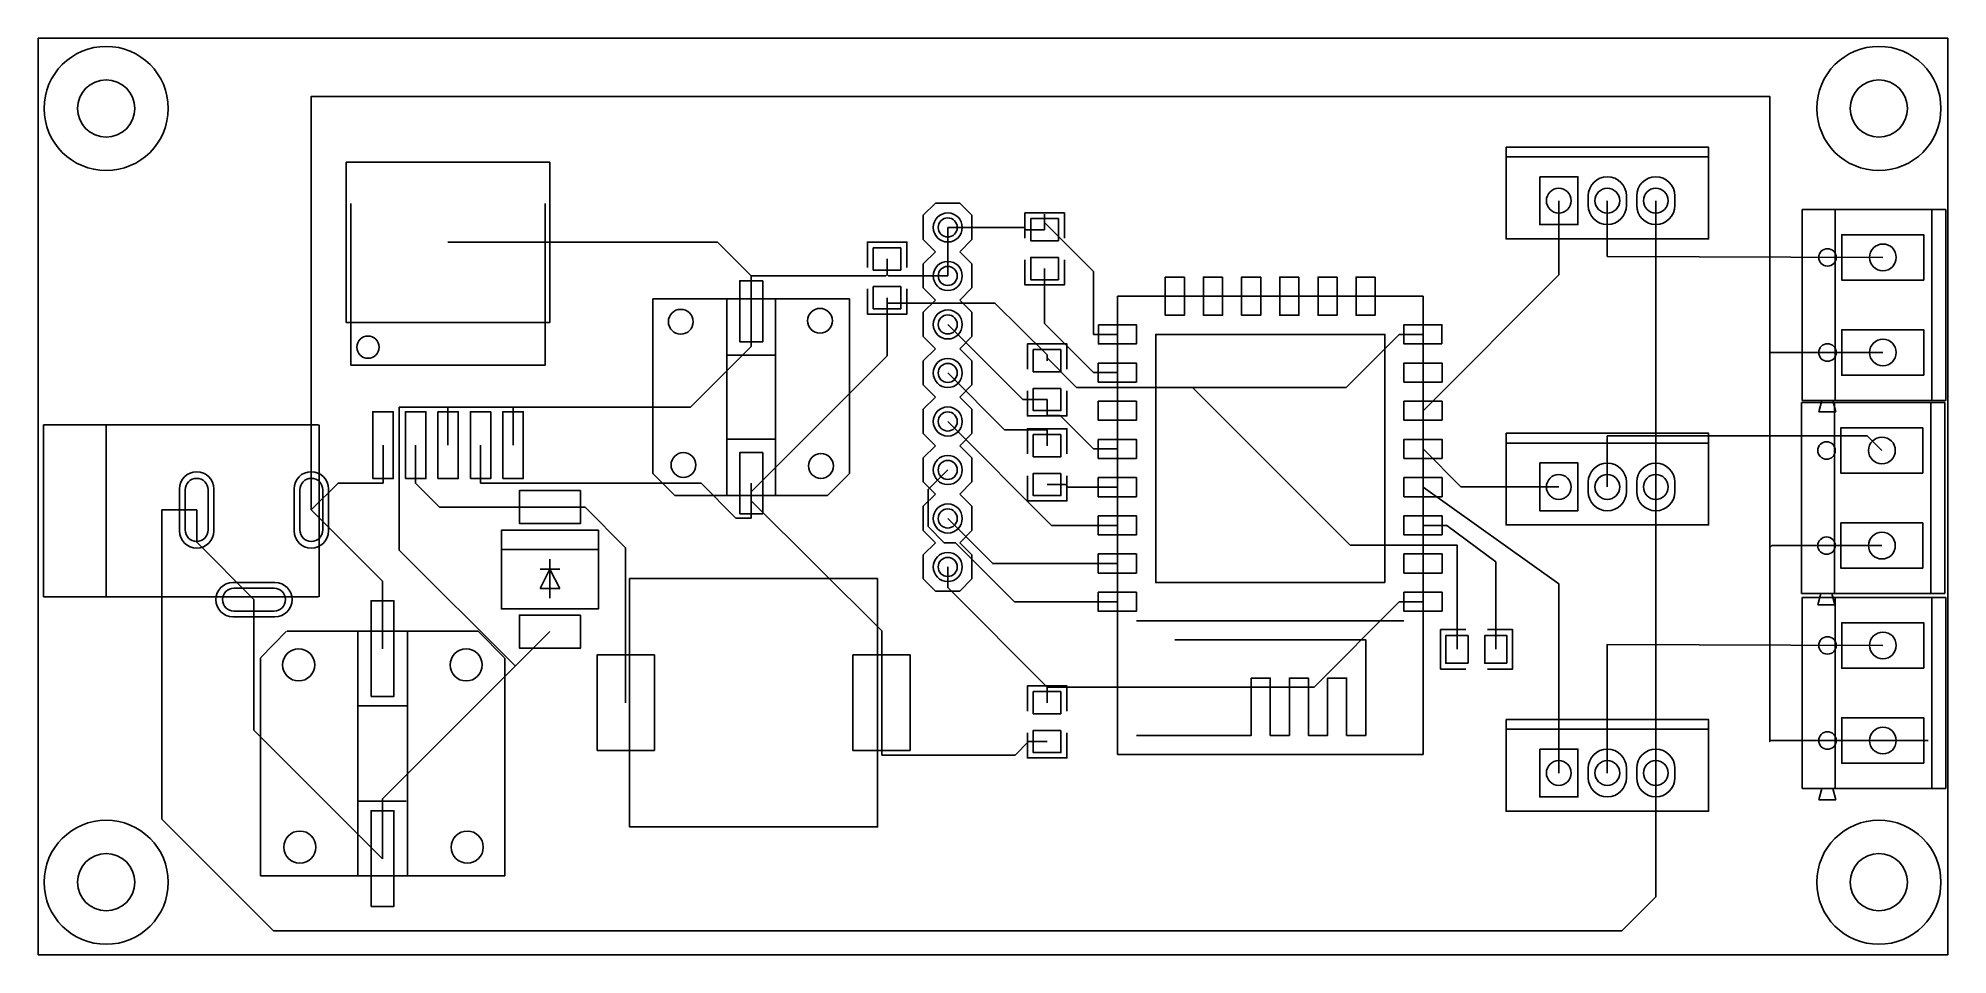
# Model space of a CAD drawing. Header units: millimetres. Extents: x 13 to 113, y -61 to -13.
import ezdxf

# ---------------------------------------------------------------- set-up
doc = ezdxf.new("R2010")
doc.units = ezdxf.units.MM

msp = doc.modelspace()

# ---------------------------------------------------------------- linework, layer by layer
for points in [[(12.7, -12.7), (112.7, -12.7), (112.7, -60.7), (12.7, -60.7), (12.7, -12.7)], [(89.57, -18.41), (100.17, -18.41), (100.17, -23.21), (89.57, -23.21), (89.57, -18.41)], [(28.83, -19.2), (39.49, -19.2), (39.49, -27.58), (28.83, -27.58)], [(91.33, -19.96), (93.33, -19.96), (93.33, -22.46), (91.33, -22.46)], [(93.87, -21.46), (93.87, -20.96)], [(95.87, -21.46), (95.87, -20.96)], [(96.41, -21.46), (96.41, -20.96)], [(98.41, -21.46), (98.41, -20.96)], [(66.13, -22.15), (66.13, -23.31), (64.68, -23.31), (64.68, -22.15)], [(111.44, -25.37), (107.15, -25.37), (107.15, -22.99), (111.44, -22.99)], [(57.87, -23.68), (57.87, -24.84), (56.43, -24.84), (56.43, -23.68)], [(66.13, -24.18), (66.13, -25.35), (64.68, -25.35), (64.68, -24.18)], [(50.64, -25.4), (50.64, -28.6), (49.44, -28.6), (49.44, -25.4)], [(57.87, -25.71), (57.87, -26.87), (56.43, -26.87), (56.43, -25.71)], [(72.72, -25.21), (72.72, -27.21), (71.72, -27.21), (71.72, -25.21)], [(74.72, -25.21), (74.72, -27.21), (73.72, -27.21), (73.72, -25.21)], [(76.72, -25.21), (76.72, -27.21), (75.72, -27.21), (75.72, -25.21)], [(78.72, -25.21), (78.72, -27.21), (77.72, -27.21), (77.72, -25.21)], [(80.72, -25.21), (80.72, -27.21), (79.72, -27.21), (79.72, -25.21)], [(82.71, -25.21), (82.71, -27.21), (81.71, -27.21), (81.71, -25.21)], [(68.22, -27.71), (70.21, -27.71), (70.21, -28.71), (68.22, -28.71)], [(86.21, -28.71), (84.22, -28.71), (84.22, -27.71), (86.21, -27.71)], [(111.44, -30.35), (107.15, -30.35), (107.15, -27.97), (111.44, -27.97)], [(83.22, -41.21), (83.22, -28.21), (71.22, -28.21), (71.22, -41.21), (83.22, -41.21)], [(66.26, -29.01), (66.26, -30.17), (64.81, -30.17), (64.81, -29.01)], [(68.21, -29.71), (70.21, -29.71), (70.21, -30.71), (68.21, -30.71)], [(86.22, -30.71), (84.22, -30.71), (84.22, -29.71), (86.22, -29.71)], [(66.26, -31.04), (66.26, -32.2), (64.81, -32.2), (64.81, -31.04)], [(68.21, -31.71), (70.21, -31.71), (70.21, -32.71), (68.21, -32.71)], [(86.22, -32.71), (84.22, -32.71), (84.22, -31.71), (86.22, -31.71)], [(30.22, -35.76), (30.22, -32.26), (31.29, -32.26), (31.29, -35.76)], [(31.93, -35.76), (31.93, -32.26), (33, -32.26), (33, -35.76)], [(33.63, -35.76), (33.63, -32.26), (34.7, -32.26), (34.7, -35.76)], [(35.33, -35.76), (35.33, -32.26), (36.4, -32.26), (36.4, -35.76)], [(37.03, -35.76), (37.03, -32.26), (38.1, -32.26), (38.1, -35.76)], [(66.26, -33.46), (66.26, -34.62), (64.81, -34.62), (64.81, -33.46)], [(68.21, -33.71), (70.21, -33.71), (70.21, -34.71), (68.21, -34.71)], [(86.22, -34.71), (84.22, -34.71), (84.22, -33.71), (86.22, -33.71)], [(89.57, -33.39), (100.17, -33.39), (100.17, -38.19), (89.57, -38.19), (89.57, -33.39)], [(111.39, -35.48), (107.1, -35.48), (107.1, -33.1), (111.39, -33.1)], [(50.64, -34.4), (50.64, -37.6), (49.44, -37.6), (49.44, -34.4)], [(91.33, -34.94), (93.33, -34.94), (93.33, -37.45), (91.33, -37.45)], [(66.26, -35.49), (66.26, -36.65), (64.81, -36.65), (64.81, -35.49)], [(68.21, -35.71), (70.21, -35.71), (70.21, -36.71), (68.21, -36.71)], [(86.22, -36.71), (84.22, -36.71), (84.22, -35.71), (86.22, -35.71)], [(93.87, -36.45), (93.87, -35.95)], [(95.87, -36.45), (95.87, -35.95)], [(96.41, -36.45), (96.41, -35.95)], [(98.41, -36.45), (98.41, -35.95)], [(20.1, -38.5), (20.1, -36.3)], [(20.4, -38.45), (20.4, -36.35)], [(21.6, -38.45), (21.6, -36.35)], [(21.9, -38.5), (21.9, -36.3)], [(26.1, -36.3), (26.1, -38.5)], [(26.4, -36.35), (26.4, -38.45)], [(27.6, -36.35), (27.6, -38.45)], [(27.9, -36.3), (27.9, -38.5)], [(41.1, -36.39), (41.1, -38.11), (37.9, -38.11), (37.9, -36.39)], [(68.21, -37.71), (70.21, -37.71), (70.21, -38.71), (68.21, -38.71)], [(86.22, -38.71), (84.22, -38.71), (84.22, -37.71), (86.22, -37.71)], [(111.39, -40.46), (107.1, -40.46), (107.1, -38.08), (111.39, -38.08)], [(68.21, -39.71), (70.21, -39.71), (70.21, -40.71), (68.21, -40.71)], [(86.22, -40.71), (84.22, -40.71), (84.22, -39.71), (86.22, -39.71)], [(43.67, -41), (56.66, -41), (56.66, -54), (43.67, -54), (43.67, -41)], [(25.1, -41.2), (22.9, -41.2)], [(25.05, -41.5), (22.95, -41.5)], [(68.21, -41.71), (70.21, -41.71), (70.21, -42.71), (68.21, -42.71)], [(86.22, -42.71), (84.22, -42.71), (84.22, -41.71), (86.22, -41.71)], [(25.05, -42.7), (22.95, -42.7)], [(30.13, -47.17), (30.13, -42.16), (31.33, -42.16), (31.33, -47.17)], [(41.1, -42.91), (41.1, -44.64), (37.9, -44.64), (37.9, -42.91)], [(25.1, -43), (22.9, -43)], [(87.58, -45.43), (86.41, -45.43), (86.41, -43.98), (87.58, -43.98)], [(89.61, -45.43), (88.45, -45.43), (88.45, -43.98), (89.61, -43.98)], [(111.44, -45.69), (107.15, -45.69), (107.15, -43.31), (111.44, -43.31)], [(41.97, -50), (41.97, -45), (44.97, -45), (44.97, -50)], [(55.36, -50), (55.36, -45), (58.36, -45), (58.36, -50)], [(66.26, -46.92), (66.26, -48.08), (64.81, -48.08), (64.81, -46.92)], [(66.26, -48.95), (66.26, -50.11), (64.81, -50.11), (64.81, -48.95)], [(89.57, -48.38), (100.17, -48.38), (100.17, -53.18), (89.57, -53.18), (89.57, -48.38)], [(111.44, -50.67), (107.15, -50.67), (107.15, -48.29), (111.44, -48.29)], [(91.33, -49.93), (93.33, -49.93), (93.33, -52.43), (91.33, -52.43)], [(93.87, -51.43), (93.87, -50.93)], [(95.87, -51.43), (95.87, -50.93)], [(96.41, -51.43), (96.41, -50.93)], [(98.41, -51.43), (98.41, -50.93)], [(30.13, -58.17), (30.13, -53.16), (31.33, -53.16), (31.33, -58.17)]]:
    msp.add_lwpolyline(points, close=True)
for points in [[(27, -37.4), (27, -15.75), (103.38, -15.75), (103.38, -29.21), (103.43, -29.16), (109.3, -29.16)], [(100.17, -18.91), (89.57, -18.91)], [(39.24, -21.36), (39.24, -29.82), (29.08, -29.82), (29.08, -21.36)], [(59.69, -23.88), (59.05, -23.24), (59.05, -21.97), (59.69, -21.34)], [(60.96, -21.34), (59.69, -21.34)], [(60.96, -23.88), (61.59, -23.24), (61.59, -21.97), (60.96, -21.34)], [(64.37, -23.17), (64.37, -21.85), (66.44, -21.85), (66.44, -23.17)], [(65.4, -22.32), (65.4, -21.91)], [(85.22, -32.21), (92.33, -25.1), (92.33, -21.21)], [(94.87, -21.21), (94.87, -24.13), (94.87, -24.13), (109.3, -24.18)], [(97.41, -36.2), (97.41, -21.21)], [(105.08, -31.67), (105.08, -21.67)], [(105.08, -21.67), (106.81, -21.67)], [(106.81, -21.67), (111.86, -21.67)], [(106.81, -31.67), (106.81, -21.67)], [(111.86, -21.67), (112.6, -21.67)], [(111.86, -31.67), (111.86, -21.67)], [(112.6, -21.67), (112.6, -31.67)], [(60.33, -25.15), (60.33, -22.61)], [(60.33, -22.61), (64.31, -22.61), (64.44, -22.73)], [(65.4, -22.73), (64.44, -22.73)], [(65.4, -22.32), (65.4, -22.35)], [(65.4, -22.73), (65.4, -22.35)], [(65.4, -22.35), (67.97, -24.92), (67.97, -28.21)], [(34.16, -23.39), (48.28, -23.39), (50.04, -25.15)], [(56.12, -24.7), (56.12, -23.38), (58.19, -23.38), (58.19, -24.7)], [(59.69, -26.42), (59.05, -25.78), (59.05, -24.51), (59.69, -23.88)], [(60.96, -26.42), (61.59, -25.78), (61.59, -24.51), (60.96, -23.88)], [(57.15, -24.26), (57.15, -25.08)], [(64.37, -24.3), (64.37, -25.62), (66.44, -25.62), (66.44, -24.3)], [(67.97, -30.21), (65.4, -27.64), (65.4, -24.76)], [(50.04, -25.15), (57.08, -25.15), (57.15, -25.08)], [(50.04, -27), (50.04, -25.15)], [(56.12, -25.83), (56.12, -27.15), (58.19, -27.15), (58.19, -25.83)], [(60.33, -25.15), (57.22, -25.15), (57.15, -25.08)], [(55.19, -26.35), (44.89, -26.35)], [(44.89, -26.35), (44.89, -35.5)], [(48.77, -26.35), (48.77, -36.65)], [(50.04, -36.46), (57.15, -29.34), (57.15, -26.57)], [(50.04, -27), (50.04, -28.84)], [(51.31, -26.35), (51.31, -36.65)], [(55.19, -26.35), (55.19, -35.5)], [(57.15, -26.57), (57.15, -26.29)], [(57.15, -26.57), (62.8, -26.57), (65.53, -29.29)], [(59.69, -28.96), (59.05, -28.32), (59.05, -27.05), (59.69, -26.42)], [(60.96, -28.96), (61.59, -28.32), (61.59, -27.05), (60.96, -26.42)], [(85.22, -26.21), (69.22, -26.21)], [(69.22, -26.21), (69.22, -50.21)], [(69.22, -50.21), (85.22, -50.21), (85.22, -26.21)], [(60.33, -27.69), (64.26, -31.62), (65.53, -31.62)], [(37.57, -32.02), (37.57, -32.02), (46.86, -32.02), (50.04, -28.84)], [(59.69, -31.5), (59.05, -30.86), (59.05, -29.59), (59.69, -28.96)], [(60.96, -31.5), (61.59, -30.86), (61.59, -29.59), (60.96, -28.96)], [(64.5, -30.03), (64.5, -28.71), (66.57, -28.71), (66.57, -30.03)], [(65.53, -29.44), (67.08, -30.99), (81.19, -30.99), (83.97, -28.21)], [(69.21, -28.21), (67.97, -28.21)], [(85.21, -28.21), (83.97, -28.21)], [(103.38, -28.85), (103.38, -39.37), (103.48, -39.27), (109.25, -39.27)], [(51.28, -29.3), (48.78, -29.3)], [(65.53, -29.44), (65.53, -29.29)], [(65.53, -29.59), (65.53, -29.44)], [(60.33, -30.23), (63.31, -33.21), (65.53, -33.21)], [(69.21, -30.21), (67.97, -30.21)], [(87, -44.7), (87, -44.7), (87, -39.24), (81.41, -39.24), (73.14, -30.99)], [(59.69, -34.04), (59.05, -33.4), (59.05, -32.13), (59.69, -31.5)], [(60.96, -34.04), (61.59, -33.4), (61.59, -32.13), (60.96, -31.5)], [(64.5, -31.16), (64.5, -32.48), (66.57, -32.48), (66.57, -31.16)], [(65.53, -31.62), (65.53, -32.45)], [(105.03, -41.78), (105.03, -31.78)], [(105.03, -31.78), (106.76, -31.78)], [(106.1, -31.67), (105.08, -31.67)], [(106.1, -31.67), (105.94, -32.26)], [(106.68, -31.67), (106.1, -31.67)], [(106.81, -31.67), (106.68, -31.67)], [(106.83, -32.26), (106.68, -31.67)], [(106.76, -31.78), (111.81, -31.78)], [(106.76, -41.78), (106.76, -31.78)], [(111.86, -31.67), (106.81, -31.67)], [(111.81, -31.78), (112.55, -31.78)], [(111.81, -41.78), (111.81, -31.78)], [(112.6, -31.67), (111.86, -31.67)], [(112.55, -31.78), (112.55, -41.78)], [(12.97, -32.95), (27.38, -32.95)], [(12.97, -32.95), (12.97, -41.95)], [(16.26, -32.95), (16.26, -41.95)], [(27.41, -32.95), (27.41, -41.95)], [(37.69, -45.58), (31.61, -39.51), (31.61, -32.02), (34.16, -32.02), (34.16, -34.01)], [(37.57, -32.02), (34.16, -32.02)], [(34.16, -32.1), (34.16, -32.02)], [(34.16, -34.01), (34.16, -32.1)], [(37.57, -32.1), (37.57, -32.02)], [(37.57, -34.01), (37.57, -32.1)], [(60.33, -32.77), (65.77, -38.21), (69.21, -38.21)], [(67.97, -34.21), (66.21, -32.45), (65.53, -32.45)], [(105.94, -32.26), (106.83, -32.26)], [(51.29, -33.7), (48.79, -33.7)], [(64.5, -34.47), (64.5, -33.15), (66.57, -33.15), (66.57, -34.47)], [(65.53, -34.04), (65.53, -33.21)], [(100.17, -33.9), (89.57, -33.9)], [(94.87, -36.2), (94.87, -33.53), (108.48, -33.53), (109.25, -34.29)], [(30.76, -34.01), (30.76, -36)], [(32.46, -34.01), (32.46, -36)], [(35.86, -34.01), (35.86, -36)], [(59.69, -36.58), (59.05, -35.94), (59.05, -34.67), (59.69, -34.04)], [(60.96, -36.58), (61.59, -35.94), (61.59, -34.67), (60.96, -34.04)], [(69.21, -34.21), (67.97, -34.21)], [(85.22, -34.21), (87.2, -36.2), (92.33, -36.2)], [(46.04, -36.65), (44.89, -35.5)], [(50.04, -36), (50.04, -36.46)], [(54.04, -36.65), (55.19, -35.5)], [(69.21, -42.21), (63.83, -42.21), (60.74, -39.12), (60.15, -39.12), (59.3, -38.27), (59.3, -36.33), (60.33, -35.31)], [(64.5, -35.61), (64.5, -36.93), (66.57, -36.93), (66.57, -35.61)], [(27, -37.4), (28.4, -36), (30.76, -36)], [(39.5, -37.25), (33.71, -37.25), (32.46, -36)], [(50.04, -37.84), (49.24, -37.84), (47.41, -36), (35.86, -36)], [(54.04, -36.64), (46.04, -36.64)], [(50.04, -36.46), (50.04, -36.92)], [(50.04, -36.92), (50.04, -37.84)], [(50.04, -36.92), (56.87, -43.74), (56.87, -47.5)], [(59.69, -39.12), (59.05, -38.48), (59.05, -37.21), (59.69, -36.58)], [(60.96, -39.12), (61.59, -38.48), (61.59, -37.21), (60.96, -36.58)], [(65.53, -36.07), (66.5, -36.07)], [(69.21, -36.21), (66.64, -36.21), (66.5, -36.07)], [(85.22, -36.21), (92.33, -41.27), (92.33, -51.18)], [(97.41, -51.18), (97.41, -36.2)], [(21, -37.4), (19.18, -37.4), (19.18, -53.59), (25.02, -59.44), (95.63, -59.44), (97.41, -57.66), (97.41, -51.18), (97.41, -51.18)], [(21, -37.4), (21, -39.1), (24, -42.1)], [(27, -37.4), (30.73, -41.13), (30.73, -44.66)], [(39.5, -37.25), (41.34, -37.25)], [(43.46, -47.5), (43.46, -39.38), (41.34, -37.25)], [(60.33, -37.85), (62.69, -40.21), (69.21, -40.21)], [(41.28, -38.47), (36.96, -38.47), (36.96, -42.59), (42.04, -42.59), (42.04, -39.48), (36.96, -39.48)], [(40.77, -38.47), (42.04, -38.47)], [(42.04, -38.47), (42.04, -39.48), (42.04, -40.75)], [(85.22, -38.21), (86.46, -38.21), (89.03, -40.13), (89.03, -44.7)], [(39.5, -42.02), (39.5, -39.99)], [(59.69, -41.66), (59.05, -41.02), (59.05, -39.75), (59.69, -39.12)], [(60.96, -41.66), (61.59, -41.02), (61.59, -39.75), (60.96, -39.12)], [(103.38, -39.37), (103.38, -49.53), (103.43, -49.48), (109.3, -49.48)], [(39.5, -40.5), (38.99, -41.52)], [(39.5, -40.5), (38.99, -40.5)], [(38.99, -40.5), (40.01, -40.5)], [(40.01, -41.52), (39.5, -40.5)], [(60.33, -40.39), (60.33, -41.47), (65.53, -46.68)], [(12.97, -41.95), (27.38, -41.95)], [(38.99, -41.52), (40.01, -41.52)], [(60.96, -41.66), (59.69, -41.66)], [(106.05, -41.78), (105.03, -41.78)], [(105.08, -51.99), (105.08, -41.99)], [(105.08, -41.99), (106.81, -41.99)], [(106.05, -41.78), (105.89, -42.37)], [(106.63, -41.78), (106.05, -41.78)], [(106.76, -41.78), (106.63, -41.78)], [(106.78, -42.37), (106.63, -41.78)], [(111.81, -41.78), (106.76, -41.78)], [(106.81, -41.99), (111.86, -41.99)], [(106.81, -51.99), (106.81, -41.99)], [(112.55, -41.78), (111.81, -41.78)], [(111.86, -41.99), (112.6, -41.99)], [(111.86, -51.99), (111.86, -41.99)], [(112.6, -41.99), (112.6, -51.99)], [(30.73, -55.67), (24, -48.93), (24, -42.1)], [(83.97, -42.21), (79.51, -46.68), (65.53, -46.68)], [(85.22, -42.21), (83.97, -42.21)], [(105.89, -42.37), (106.78, -42.37)], [(25.71, -43.76), (24.34, -45.15)], [(25.74, -43.76), (35.74, -43.76)], [(29.44, -56.57), (29.44, -43.77)], [(30.73, -44.67), (30.73, -43.29)], [(39.5, -43.77), (30.73, -52.54), (30.73, -55.67)], [(32.04, -56.57), (32.04, -43.76)], [(35.74, -43.76), (37.12, -45.14)], [(84.22, -43.21), (70.22, -43.21)], [(87.46, -43.67), (86.14, -43.67), (86.14, -45.74), (87.46, -45.74)], [(88.59, -43.67), (89.91, -43.67), (89.91, -45.74), (88.59, -45.74)], [(72.22, -44.21), (82.22, -44.21), (82.22, -49.21), (81.22, -49.21), (81.22, -46.21), (80.22, -46.21), (80.22, -49.21), (79.22, -49.21), (79.22, -46.21), (78.22, -46.21), (78.22, -49.21), (77.22, -49.21), (77.22, -46.21), (76.22, -46.21), (76.22, -49.21), (70.22, -49.21)], [(94.87, -51.18), (94.87, -44.45), (94.87, -44.45), (109.3, -44.5)], [(24.34, -56.57), (24.34, -45.17)], [(37.14, -56.57), (37.14, -45.17)], [(64.5, -47.94), (64.5, -46.62), (66.57, -46.62), (66.57, -47.94)], [(65.53, -47.5), (65.53, -46.68)], [(29.43, -47.67), (32.02, -47.67)], [(56.87, -47.5), (56.87, -50.24)], [(100.17, -48.88), (89.57, -48.88)], [(56.87, -50.24), (63.86, -50.24), (64.56, -49.53)], [(64.5, -49.07), (64.5, -50.39), (66.57, -50.39), (66.57, -49.07)], [(65.53, -49.53), (64.56, -49.53)], [(109.3, -49.48), (111.68, -49.48)], [(106.1, -51.99), (105.08, -51.99)], [(106.1, -51.99), (105.94, -52.58)], [(106.68, -51.99), (106.1, -51.99)], [(106.81, -51.99), (106.68, -51.99)], [(106.83, -52.58), (106.68, -51.99)], [(111.86, -51.99), (106.81, -51.99)], [(112.6, -51.99), (111.86, -51.99)], [(29.41, -52.66), (31.97, -52.66)], [(30.73, -55.67), (30.73, -52.92)], [(105.94, -52.58), (106.83, -52.58)], [(24.34, -56.57), (37.14, -56.57)]]:
    msp.add_lwpolyline(points)
for centre, radius in [((16.26, -16.38), 3.25), ((109.09, -16.38), 3.25), ((16.26, -16.38), 1.5), ((109.09, -16.38), 1.5), ((92.33, -21.21), 0.65), ((94.87, -21.21), 0.65), ((97.41, -21.21), 0.65), ((60.33, -22.61), 0.762), ((60.33, -22.61), 0.5), ((106.4, -24.18), 0.457), ((109.3, -24.18), 0.701), ((60.33, -25.15), 0.762), ((60.33, -25.15), 0.5), ((46.35, -27.55), 0.65), ((53.64, -27.5), 0.65), ((60.33, -27.69), 0.762), ((60.33, -27.69), 0.5), ((29.97, -28.88), 0.584), ((106.4, -29.16), 0.457), ((109.3, -29.16), 0.701), ((60.33, -30.23), 0.762), ((60.33, -30.23), 0.5), ((60.33, -32.77), 0.762), ((60.33, -32.77), 0.5), ((106.35, -34.29), 0.457), ((109.25, -34.29), 0.701), ((46.49, -35.05), 0.65), ((53.69, -35.1), 0.65), ((60.33, -35.31), 0.762), ((60.33, -35.31), 0.5), ((92.33, -36.2), 0.65), ((94.87, -36.2), 0.65), ((97.41, -36.2), 0.65), ((60.33, -37.85), 0.762), ((60.33, -37.85), 0.5), ((106.35, -39.27), 0.457), ((109.25, -39.27), 0.701), ((60.33, -40.39), 0.762), ((60.33, -40.39), 0.5), ((109.3, -44.5), 0.701), ((26.34, -45.52), 0.84), ((35.11, -45.52), 0.84), ((106.4, -44.5), 0.457), ((109.3, -49.48), 0.701), ((106.4, -49.48), 0.457), ((92.33, -51.18), 0.65), ((94.87, -51.18), 0.65), ((97.41, -51.18), 0.65), ((16.26, -56.9), 3.25), ((109.09, -56.9), 3.25), ((26.4, -55.06), 0.84), ((35.17, -55.06), 0.84), ((16.26, -56.9), 1.5), ((109.09, -56.9), 1.5)]:
    msp.add_circle(centre, radius)
for centre, radius, start, end in [((94.87, -20.96), 1, 0, 180), ((97.41, -20.96), 1, 0, 180), ((90.57, -21.21), 0.2, 90, 90), ((94.87, -21.46), 1, 180, 0), ((97.41, -21.46), 1, 180, 0), ((94.87, -35.95), 1, 0, 180), ((97.41, -35.95), 1, 0, 180), ((21, -36.3), 0.9, 360, 540), ((21, -36.35), 0.6, 360, 540), ((27, -36.3), 0.9, 360, 180), ((27, -36.35), 0.6, 360, 180), ((90.57, -36.19), 0.2, 90, 90), ((94.87, -36.45), 1, 180, 0), ((97.41, -36.45), 1, 180, 0), ((21, -38.5), 0.9, 540, 360), ((21, -38.45), 0.6, 540, 360), ((27, -38.5), 0.9, 180, 360), ((27, -38.45), 0.6, 180, 360), ((22.9, -42.1), 0.9, 90, 270), ((22.95, -42.1), 0.6, 90, 270), ((25.05, -42.1), 0.6, 270, 90), ((25.1, -42.1), 0.9, 270, 90), ((94.87, -50.93), 1, 0, 180), ((97.41, -50.93), 1, 0, 180), ((90.57, -51.18), 0.2, 90, 90), ((94.87, -51.43), 1, 180, 0), ((97.41, -51.43), 1, 180, 0)]:
    msp.add_arc(centre, radius, start, end)

doc.saveas('drawing.dxf')
